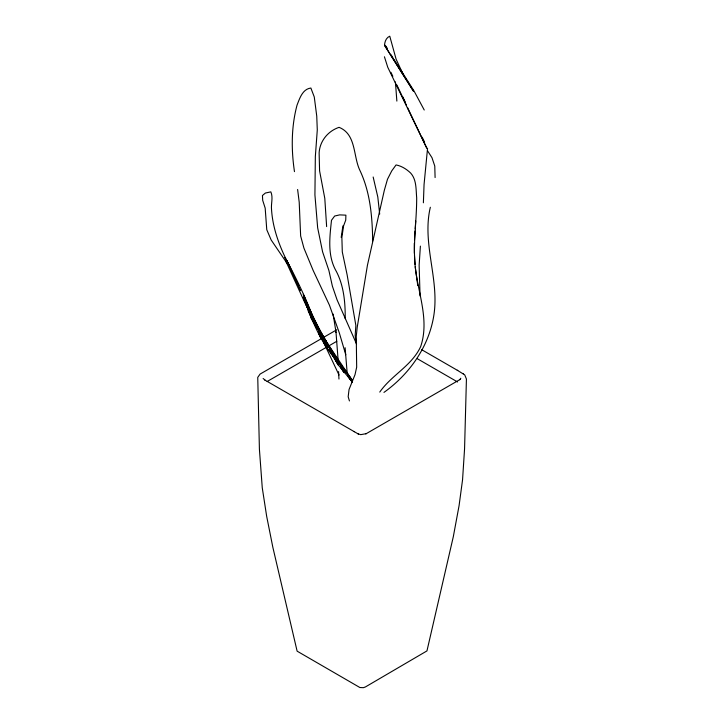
<?xml version="1.0" encoding="UTF-8"?>
<svg xmlns="http://www.w3.org/2000/svg" width="724" height="724" viewBox="0 0 724 724"><rect width="100%" height="100%" fill="white"/><g stroke="black" fill="none" stroke-linecap="round" stroke-linejoin="round"><path stroke-width="1.09" d="M372.589 241.146L372.634 239.065M345.212 318.669C345.321 302.641 343.9 286.016 336.407 271.545C327.23 255.744 329.673 237.572 331.492 220.277L334.66 216.023L339.701 214.883L345.891 215.164L345.737 220.114L343.583 225.87L341.873 237.427L342.298 251.961L347.149 274.93L355.864 325.492L355.176 335.447L356.054 342.841M423.386 202.792L424.056 184.548L427.549 148.32M414.291 243.3L414.354 253.328M414.499 239.961L415.069 231.037M415.214 228.811L415.712 221.001M420.391 246.124L419.133 265.246L420.056 295.989M341.194 237.418L342.904 225.888M430.337 207.254C421.712 243.707 439.758 279.636 433.739 315.981C428.671 347.013 409.304 374.317 383.955 392.399M384.553 45.35L413.467 91.188L384.553 45.35C384.643 41.775 386.209 37.585 389.765 36.2L396.109 59.187L402.87 73.794L399.919 69.052M460.826 378.245L459.704 379.702M379.765 392.082C391.485 375.15 411.893 365.701 420.671 346.579C429.386 320.877 418.653 294.849 415.531 269.292C412.526 245.454 416.743 221.653 416.68 197.77C415.902 189.389 416.68 179.769 410.644 173.045C406.571 169.181 401.639 165.995 396.055 164.936L391.729 170.918L387.485 179.244L384.326 190.331L367.457 265.156L357.185 327.483L356.253 336.379L356.679 367.168L355.013 374.67L349.058 389.476L348.172 396.761L349.439 400.942M321.248 338.732L260.088 374.082L257.753 377.358L259.409 449.188L262.26 487.777L266.658 516.257L272.848 547.308L297.121 651.157L359.873 687.519L363.367 687.682L365.403 686.958L426.961 650.903L453.305 536.737L459.079 505.624L462.555 479.795L464.564 448.835L466.428 379.014L464.708 374.851L457.287 370.254M323.121 337.646L336.76 329.773M267.165 381.494L326.732 347.104M328.406 346.135L336.796 341.294M365.81 433.911L460.174 379.421M366.226 433.667L360.769 434.644L358.099 433.884L358.498 434.11L353.9 431.468M421.703 349.701L457.731 370.507M462.862 373.475L463.342 373.747M417.341 358.733L457.613 381.982M264.812 380.037L354.344 431.721M265.265 380.299L263.138 378.507M284.677 257.59L285.989 259.364M351.964 381.756L347.493 375.566M340.434 363.873L341.755 365.701M345.04 370.263L352.28 380.308M327.465 347.674L322.135 339.194M329.438 350.407L333.384 355.873M349.81 378.67L352.434 382.317M343.502 368.181L351.954 379.937L324.153 338.461M327.411 347.611L323.528 342.199L339.022 375.032M328.705 349.411L331.302 353.022M286.061 260.405L288.478 264.007L298.686 286.27L286.641 260.251C298.17 282.143 309.211 304.668 316.795 328.243L314.75 323.103M335.04 356.624L336.922 359.439M348.841 377.267L350.733 380.082L338.244 364.896L329.42 349.819M427.64 150.945L431.966 157.669L434.771 166.04L435.097 177.561M400.227 69.142L414.047 91.025L424.237 110.012M323.999 338.588L325.773 341.42M327.547 344.253L328.732 346.144M329.918 348.036L345.294 372.579L319.773 330.66M335.257 358.579L337.022 361.403M340.561 367.05L344.099 372.688L340.624 366.996M391.087 54.834L392.861 57.676M394.037 59.567L398.743 67.151M330.931 352.307L338.244 364.896L330.913 352.172M322.479 335.637L339.375 364.815L323.338 336.895M314.56 323.782L311.184 317.908L305.637 303.347L306.614 305.374M316.696 325.348L317.809 327.275M318.913 329.194L322.234 334.977M313.945 322.741L311.184 317.908L315.184 325.185M286.052 261.391L287.537 264.025L271.183 240.015L266.767 229.716L265.183 208.141L262.703 200.349L262.441 195.516L265.382 193.037L270.839 191.869C273.066 197 271.355 202.322 271.428 207.634C272.305 227.562 279.428 246.441 288.478 264.007L286.641 260.251M316.687 325.42L317.791 327.366M321.103 333.194L322.207 335.14M323.32 337.076L334.361 356.516L314.65 320.352M312.487 318.605L308.216 310.822L313.827 321.872M332.226 354.642L333.293 356.588C320.37 340.705 312.542 321.718 305.456 302.704M309.103 309.818L312.361 316.967L305.229 303.546L285.555 260.522M325.067 343.972L327.103 347.991L325.157 343.927M315.42 322.687L316.433 324.705M317.447 326.723L321.51 334.796M322.524 336.814L328.117 347.918L306.75 303.139L309.818 310.234M390.897 72.273L392.851 76.328M402.625 96.609L405.069 101.677M422.173 137.162L424.617 142.239M307.582 307.401L309.537 311.465M396.861 84.989L406.535 105.405M407.503 107.451L426.852 148.284L387.756 67.26L384.426 56.789M298.894 287.464L300.279 290.478M298.912 287.509L300.297 290.559M309.112 309.854L312.361 316.967M356.543 343.981L337.049 299.799L332.388 286.188L328.895 270.486L322.605 251.889L317.664 227.852L314.922 194.901L315.338 156.583L317.284 129.958L316.75 116.139L314.27 96.944L310.868 88.029C302.487 89.088 299.682 98.419 297.039 105.134C291.238 126.818 291.175 149.533 294.469 171.633M305.637 303.347L314.026 322.533M314.913 324.56L316.234 327.583M318.442 332.633L321.094 338.696L318.442 332.524M311.13 313.275L312.008 315.302M313.32 318.343L322.089 338.624L303.293 294.333L309.021 308.714M306.976 305.799L314.035 322.243M303.374 297.573L304.623 300.65M303.293 297.446L305.247 302.361M345.755 354.733L339.284 332.778L329.438 305.166L313.175 270.495L303.917 248.088L300.641 235.952L299.211 202.222L297.618 189.48M373.159 177L377.801 196.982L379.684 214.069M333.085 314.026L336.063 332.479L335.981 331.927L338.099 359.882M417.757 285.518L415.205 266.676M347.167 373.023L345.113 347.71M395.413 81.93L396.861 101.089M414.499 255.545L415.06 264.45M326.633 226.603L324.795 198.385L319.583 170.837L319.13 152.818C319.818 140.999 328.026 131.044 339.067 127.343C356.498 134.275 352.986 156.475 360.027 170.665C370 191.887 372.172 215.408 372.643 238.54M338.95 379.041L338.588 371.611M387.005 48.209L385.204 45.35L386.969 48.191"/></g></svg>
